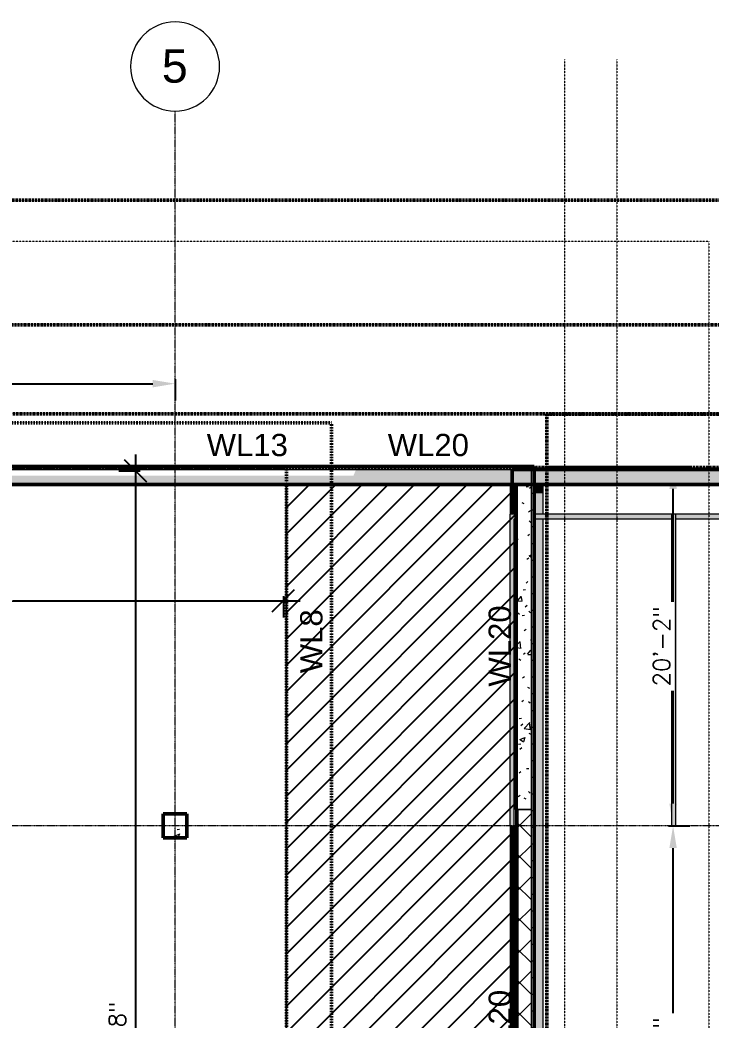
# Model space of a CAD drawing. Header units: inches. Extents: x -4294 to -464, y 9706 to 12390.
# Drawn here: x -2278 to -1812, y 11716 to 12390 of the extents above; entities that cross this region are included whole.
import ezdxf

# ---------------------------------------------------------------- set-up
doc = ezdxf.new("R2010")
doc.units = ezdxf.units.IN
doc.header["$MEASUREMENT"] = 0
for name, pattern in [('Aligning Line 1_8_', [0.25, 0.125, -0.125]), ('Dash 1_16_', [0.125, 0.0625, -0.0625]), ('Double Dash 3_8_', [1, 0.375, -0.125, 0.125, -0.125, 0.125, -0.125]), ('Grid Line 1_2_', [0.875, 0.5, -0.125, 0.125, -0.125])]:
    doc.linetypes.add(name, pattern=pattern)
for name, color, linetype, lineweight in [('0-1', 7, 'Continuous', 5), ('0-2', 133, 'Continuous', 70), ('0-3', 7, 'Continuous', 9), ('0-4', 147, 'Aligning Line 1_8_', 9), ('0-5', 165, 'Continuous', 5), ('A-ANNO-DIMS', 211, 'Continuous', 9), ('A-AREA-1', 133, 'Continuous', 70), ('A-FLOR-1', 10, 'Continuous', 13), ('A-GENM-1', 8, 'Continuous', 9), ('A-GENM-2', 53, 'Continuous', 9), ('A-WALL-3', 10, 'Continuous', 13), ('A-WALL-PATT-1', 7, 'Continuous', 9), ('A-WALL-PATT-2', 53, 'Continuous', 9), ('A-WALL-PATT-3', 8, 'Continuous', 9), ('A-WALL-PATT-4', 252, 'Continuous', 9), ('C-PROP-LINE', 91, 'Double Dash 3_8_', 50), ('C-PROP-LINE-1', 250, 'Double Dash 3_8_', 50), ('C-PROP-LINE-2', 91, 'Dash 1_16_', 50), ('G-ANNO-SYMB', 111, 'Aligning Line 1_8_', 9), ('G-ANNO-SYMB-1', 147, 'Aligning Line 1_8_', 9), ('S-COLS', 52, 'Continuous', 9), ('S-COLS-1', 250, 'Continuous', 50), ('S-FNDN-1', 253, 'Continuous', 50), ('S-FNDN-2', 9, 'Continuous', 13), ('S-FNDN-3', 254, 'Continuous', 5), ('S-FNDN-4', 250, 'Continuous', 50), ('S-FNDN-5', 10, 'Continuous', 13), ('S-GRID-1', 1, 'Grid Line 1_2_', 9), ('S-GRID-IDEN', 1, 'Continuous', 9), ('S-GRID-IDEN-1', 147, 'Continuous', 9)]:
    doc.layers.add(name, color=color, linetype=linetype, lineweight=lineweight)
doc.layers.add('LOAD_HATCH', color=8, linetype='Continuous')
doc.layers.add('loads', color=1, linetype='Continuous')
doc.styles.add('Arial', font='arial.ttf', dxfattribs={"height": 22.5})
doc.styles.add('Century Gothic', font='simplex.shx', dxfattribs={"height": 11.25})
doc.dimstyles.new('OD__1_8__Tol__', dxfattribs={"dimscale": 12, "dimtxt": 11.746893, "dimasz": 1.25, "dimexe": 0.9375, "dimexo": 0.625, "dimgap": 0.15625, "dimtad": 1, "dimdec": 3, "dimrnd": 0.125, "dimzin": 3, "dimdsep": 46, "dimlunit": 4, "dimtxsty": 'Century Gothic', "dimsah": 1, "dimcen": 0.09, "dimdle": 0.9375, "dimazin": 0, "dimtfac": 1, "dimtdec": 4, "dimtix": 1, "dimtmove": 0, "dimatfit": 3, "dimfxl": 1, "dimtvp": 1, "dimtfill": 1, "dimfrac": 2, "dimtolj": 1, "dimtzin": 0, "dimarcsym": 2})
pattern_1 = [(50, (0, 0), (34.4287, -3.01202), [3.6, -39.6]), (355, (0, 0), (-6.6596, 36.10481), [2.88, -31.68]), (100.451, (2.87, -0.25), (27.76876, 33.0931), [3.06, -33.655]), (46.184, (0, 9.6), (51.22752, -7.94535), [5.4, -59.4]), (96.636, (4.27, 8.94), (44.86319, 46.7577), [4.589, -50.482]), (351.184, (0, 9.6), (44.86417, 46.75745), [4.32, -47.52]), (21, (4.8, 7.2), (28.65176, -19.325734), [3.6, -39.6]), (326, (4.8, 7.2), (11.67934, 34.80662), [2.88, -31.68]), (71.451, (7.188, 5.59), (40.33096, 15.48132), [3.06, -33.655]), (37.5, (0, 0), (0.583112, 15.978979), [1.584, -29.712, 1.584, -30.576, -31.8]), (37.5, (0, 0), (0.583112, 15.978979), [-63.456, 1.584, -30.216]), (7.5, (0, 0), (12.62689, 18.932107), [1.584, -16.752, 1.584, -28.992, -12.12]), (7.5, (0, 0), (12.62689, 18.932107), [-48.912, 1.584, -10.536]), (327.5, (-10.704, 0), (25.622992, -1.082799), [1.584, -10.416, 1.584, -35.856, -49.68]), (327.5, (-10.704, 0), (25.622992, -1.082799), [-49.44, 1.584, -48.096]), (317.5, (-15.504, 0), (27.99243, 4.80496), [1.584, -14.016, 1.584, -23.28, -35.28]), (317.5, (-15.504, 0), (27.99243, 4.80496), [-40.464, 1.584, -33.696])]
pattern_2 = [(0, (0, 0), (0, 11.25), []), (90, (0, 0), (-11.25, 7e-16), [])]

# ---------------------------------------------------------------- blocks, each defined once
blk = doc.blocks.new('Parking_Stall_Multiple - STANDARD-1626801-FLOOR PLAN - BASEMENT')
at = {"layer": 'A-GENM-1'}
h = blk.add_hatch(color=256, dxfattribs=at)
h.paths.add_polyline_path([(210, -112), (106.5, -110.5), (3, -112), (25.84, -112)], flags=0)
h.paths.add_polyline_path([(0, -109), (0.08, -111.92), (0, -112), (3, -112), (1.5, -110.5)], flags=0)
h.paths.add_polyline_path([(210, -3), (210, 0), (0, 0), (0, -109), (3, -109), (3, -3), (190.48, -3)], flags=0)
h = blk.add_hatch(color=256, dxfattribs=at)
h.paths.add_polyline_path([(210, -221), (106.5, -219.5), (3, -221), (25.84, -221)], flags=0)
h.paths.add_polyline_path([(210, -109), (0, -109), (3, -112), (106.5, -110.5), (210, -112)], flags=0)
h.paths.add_polyline_path([(0, -112), (0.08, -111.92), (0, -109)], flags=0)
h.paths.add_polyline_path([(0, -218), (0.08, -220.92), (0, -221), (3, -221), (1.5, -219.5)], flags=0)
h.paths.add_polyline_path([(3, -132.25), (3, -112), (0, -112), (0, -218), (3, -218)], flags=0)
h = blk.add_hatch(color=256, dxfattribs=at)
h.paths.add_polyline_path([(210, -330), (106.5, -328.5), (3, -330), (25.84, -330)], flags=0)
h.paths.add_polyline_path([(210, -221), (210, -218), (0, -218), (3, -221), (106.5, -219.5)], flags=0)
h.paths.add_polyline_path([(3, -330), (0, -327), (0.08, -329.92), (0, -330)], flags=0)
h.paths.add_polyline_path([(0, -221), (0.08, -220.92), (0, -218)], flags=0)
h.paths.add_polyline_path([(3, -285.92), (3, -221), (0, -221), (0, -327), (3, -327)], flags=0)
h = blk.add_hatch(color=256, dxfattribs=at)
h.paths.add_polyline_path([(210, -439), (106.5, -437.5), (3, -439), (25.84, -439)], flags=0)
h.paths.add_polyline_path([(210, -327), (0, -327), (3, -330), (106.5, -328.5), (210, -330)], flags=0)
h.paths.add_polyline_path([(3, -439), (0, -436), (0.08, -438.92), (0, -439)], flags=0)
h.paths.add_polyline_path([(0, -330), (0.08, -329.92), (0, -327)], flags=0)
h.paths.add_polyline_path([(3, -392.2), (3, -330), (0, -330), (0, -436), (3, -436)], flags=0)
h = blk.add_hatch(color=256, dxfattribs=at)
h.paths.add_polyline_path([(210, -548), (210, -545), (3, -545), (2.96, -543.6), (0, -543.6), (0, -548), (25.84, -548)], flags=0)
h.paths.add_polyline_path([(210, -439), (210, -436), (0, -436), (3, -439), (106.5, -437.5)], flags=0)
h.paths.add_polyline_path([(0, -439), (0.08, -438.92), (0, -436)], flags=0)
h.paths.add_polyline_path([(3, -525.6), (3, -439), (0, -439), (0, -531.6), (3, -531.6), (3, -527.51)], flags=0)
at = {"layer": 'A-GENM-2'}
for p, q in [((210, 0), (0, 0)), ((0, 0), (0, -112)), ((210, -3), (210, 0)), ((3, -109), (3, -3)), ((3, -3), (210, -3)), ((210, -109), (0, -109)), ((0, -109), (0, -221)), ((0, -112), (210, -112)), ((210, -109), (3, -109)), ((3, -218), (3, -112)), ((3, -112), (210, -112)), ((210, -112), (210, -109)), ((210, -112), (210, -109)), ((210, -218), (0, -218)), ((0, -218), (0, -330)), ((0, -221), (210, -221)), ((210, -218), (3, -218)), ((3, -327), (3, -221)), ((3, -221), (210, -221)), ((210, -221), (210, -218)), ((210, -221), (210, -218)), ((210, -327), (0, -327)), ((0, -327), (0, -439)), ((0, -330), (210, -330)), ((210, -327), (3, -327)), ((3, -436), (3, -330)), ((3, -330), (210, -330)), ((210, -330), (210, -327)), ((210, -330), (210, -327)), ((210, -436), (0, -436)), ((0, -436), (0, -531.6)), ((210, -436), (3, -436)), ((210, -439), (210, -436)), ((210, -439), (210, -436)), ((0, -439), (210, -439)), ((3, -531.6), (3, -439)), ((3, -439), (210, -439)), ((0, -543.6), (0, -548)), ((3, -545), (3, -543.6)), ((210, -545), (3, -545)), ((210, -548), (210, -545)), ((0, -548), (210, -548))]:
    blk.add_line(p, q, dxfattribs=at)
blk = doc.blocks.new('CTR - 2nd Phase_rvt-1-FLOOR PLAN - BASEMENT')
at = {"layer": 'A-WALL-PATT-1'}
h = blk.add_hatch(dxfattribs=at)
h.set_pattern_fill('FP_1', color=256, style=0, pattern_type=2)
h.set_pattern_definition([(50, (0, 0), (34.4287, -3.01202), [3.6, -39.6]), (355, (0, 0), (-6.6596, 36.10481), [2.88, -31.68]), (100.451, (2.87, -0.25), (27.76876, 33.0931), [3.06, -33.655]), (46.184, (0, 9.6), (51.22752, -7.94535), [5.4, -59.4]), (96.636, (4.27, 8.94), (44.86319, 46.7577), [4.589, -50.482]), (351.184, (0, 9.6), (44.86417, 46.75745), [4.32, -47.52]), (21, (4.8, 7.2), (28.65176, -19.325734), [3.6, -39.6]), (326, (4.8, 7.2), (11.67934, 34.80662), [2.88, -31.68]), (71.451, (7.188, 5.59), (40.33096, 15.48132), [3.06, -33.655]), (37.5, (0, 0), (0.583112, 15.978979), [1.584, -29.712, 1.584, -30.576, -31.8]), (37.5, (0, 0), (0.583112, 15.978979), [-63.456, 1.584, -30.216]), (7.5, (0, 0), (12.62689, 18.932107), [1.584, -16.752, 1.584, -28.992, -12.12]), (7.5, (0, 0), (12.62689, 18.932107), [-48.912, 1.584, -10.536]), (327.5, (-10.704, 0), (25.622992, -1.082799), [1.584, -10.416, 1.584, -35.856, -49.68]), (327.5, (-10.704, 0), (25.622992, -1.082799), [-49.44, 1.584, -48.096]), (317.5, (-15.504, 0), (27.99243, 4.80496), [1.584, -14.016, 1.584, -23.28, -35.28]), (317.5, (-15.504, 0), (27.99243, 4.80496), [-40.464, 1.584, -33.696])])
h.paths.add_polyline_path([(-1943.14, 12077.19), (-626.72, 12077.19), (-626.72, 12087.19), (-1933.32, 12087.19), (-1943.32, 12077.19)], flags=0)
at = {"layer": 'A-AREA-1'}
for p, q in [((-1946.22, 12077.19), (-1946.22, 12057.06)), ((-1946.22, 12077.19), (-1946.22, 12057.06)), ((-1946.22, 11847.06), (-1946.22, 11571.06)), ((-1946.22, 11847.06), (-1946.22, 11571.06))]:
    blk.add_line(p, q, dxfattribs=at)
at = {"layer": 'S-FNDN-1'}
for p, q in [((-626.72, 12087.19), (-1946.22, 12087.19)), ((-1946.22, 12087.19), (-1946.22, 12077.19)), ((-1946.22, 12077.19), (-636.72, 12077.19))]:
    blk.add_line(p, q, dxfattribs=at)
at = {"layer": '0-2', "rotation": 270.0000000000018}
blk.add_blockref('Parking_Stall_Multiple - STANDARD-1626801-FLOOR PLAN - BASEMENT', (-1399.72, 12057.06), dxfattribs=at)
blk = doc.blocks.new('CTR - 1st Phase - Unit Layouts_rvt-1-FLOOR PLAN - BASEMENT')
at = {"layer": 'G-ANNO-SYMB-1'}
for q in [(-4009.53, 12240.75), (-1813.52, 9846.28)]:
    blk.add_line((-1813.52, 12240.75), q, dxfattribs=at)
blk = doc.blocks.new('CTR - 1st Phase -Stairs _ Elevators_rvt-1-FLOOR PLAN - BASEMENT')
at = {"layer": 'G-ANNO-SYMB-1'}
blk.add_line((-1910.96, 12363.37), (-1910.96, 9706.24), dxfattribs=at)
blk = doc.blocks.new('Family - ___-1869111-FLOOR PLAN - BASEMENT')
at = {"layer": 'C-PROP-LINE'}
for p, q in [((-1922.72, 11241.39), (-1922.72, 12124.59)), ((-1922.72, 12124.59), (-770.72, 12124.59))]:
    blk.add_line(p, q, dxfattribs=at)
blk = doc.blocks.new('Family - ___-1870007-FLOOR PLAN - BASEMENT')
at = {"layer": 'C-PROP-LINE-2'}
for p, q in [((-2067.92, 12118.59), (-2522.72, 12118.59)), ((-2067.92, 11247.39), (-2067.92, 12118.59))]:
    blk.add_line(p, q, dxfattribs=at)
blk = doc.blocks.new('Family - ___-1870574-FLOOR PLAN - BASEMENT')
at = {"layer": 'C-PROP-LINE-2'}
for p, q in [((-2098.26, 12088.59), (-3831.16, 12088.59)), ((-2098.26, 11277.29), (-2098.26, 12088.59))]:
    blk.add_line(p, q, dxfattribs=at)
blk = doc.blocks.new('DIMBLOCK6-FLOOR PLAN - BASEMENT')
at = {"layer": 'A-ANNO-DIMS', "color": 0, "lineweight": -2}
for p, q in [((-1840.78, 11847.19), (-1826.42, 11847.19)), ((-1837.67, 11550.19), (-1837.67, 11832.19)), ((-1840.78, 11535.19), (-1826.42, 11535.19))]:
    blk.add_line(p, q, dxfattribs=at)
at = {"layer": 'A-ANNO-DIMS', "color": 0}
for points in [[(-1835.17, 11832.19), (-1840.17, 11832.19), (-1837.67, 11847.19)], [(-1840.17, 11550.19), (-1835.17, 11550.19), (-1837.67, 11535.19)]]:
    blk.add_solid(points, dxfattribs=at)
at = {"layer": 'Defpoints', "color": 0}
for p in [(-1848.28, 11847.19), (-1837.67, 11847.19), (-1848.28, 11535.19)]:
    blk.add_point(p, dxfattribs=at)
at = {"layer": 'A-ANNO-DIMS', "color": 0, "insert": (-1845.45, 11691.19), "char_height": 11.25, "attachment_point": 5, "rotation": 90, "style": 'Century Gothic', "bg_fill": 3, "box_fill_scale": 1.25, "bg_fill_color": 257, "bg_fill_transparency": 0}
blk.add_mtext('\\A1;26\'-0"', dxfattribs=at)
blk = doc.blocks.new('DIMBLOCK7-FLOOR PLAN - BASEMENT')
at = {"layer": 'A-ANNO-DIMS', "color": 0, "lineweight": -2}
for p, q in [((-1923.82, 12089.19), (-1826.42, 12089.19)), ((-1837.67, 11862.19), (-1837.67, 12074.19)), ((-1840.78, 11847.19), (-1826.42, 11847.19))]:
    blk.add_line(p, q, dxfattribs=at)
at = {"layer": 'A-ANNO-DIMS', "color": 0}
for points in [[(-1835.17, 12074.19), (-1840.17, 12074.19), (-1837.67, 12089.19)], [(-1840.17, 11862.19), (-1835.17, 11862.19), (-1837.67, 11847.19)]]:
    blk.add_solid(points, dxfattribs=at)
at = {"layer": 'Defpoints', "color": 0}
for p in [(-1931.32, 12089.19), (-1837.67, 12089.19), (-1848.28, 11847.19)]:
    blk.add_point(p, dxfattribs=at)
at = {"layer": 'A-ANNO-DIMS', "color": 0, "insert": (-1845.45, 11968.19), "char_height": 11.25, "attachment_point": 5, "rotation": 90, "style": 'Century Gothic', "bg_fill": 3, "box_fill_scale": 1.25, "bg_fill_color": 257, "bg_fill_transparency": 0}
blk.add_mtext('\\A1;20\'-2"', dxfattribs=at)
blk = doc.blocks.new('DIMBLOCK18-FLOOR PLAN - BASEMENT')
at = {"layer": 'A-ANNO-DIMS', "color": 0, "lineweight": -2}
for p, q in [((-2500.32, 12148.19), (-2500.32, 12133.83)), ((-2173.32, 12148.19), (-2173.32, 12133.83)), ((-2485.32, 12145.08), (-2188.32, 12145.08))]:
    blk.add_line(p, q, dxfattribs=at)
at = {"layer": 'A-ANNO-DIMS', "color": 0}
for points in [[(-2485.32, 12147.58), (-2485.32, 12142.58), (-2500.32, 12145.08)], [(-2188.32, 12142.58), (-2188.32, 12147.58), (-2173.32, 12145.08)]]:
    blk.add_solid(points, dxfattribs=at)
at = {"layer": 'Defpoints', "color": 0}
for p in [(-2500.32, 12155.69), (-2173.32, 12155.69), (-2173.32, 12145.08)]:
    blk.add_point(p, dxfattribs=at)
at = {"layer": 'A-ANNO-DIMS', "color": 0, "insert": (-2336.82, 12152.86), "char_height": 11.25, "attachment_point": 5, "style": 'Century Gothic', "bg_fill": 3, "box_fill_scale": 1.25, "bg_fill_color": 257, "bg_fill_transparency": 0}
blk.add_mtext('\\A1;27\'-3"', dxfattribs=at)
blk = doc.blocks.new('Concrete-Rectangular-Column - ONE-V3-FLOOR PLAN - BASEMENT')
at = {"layer": 'S-COLS'}
h = blk.add_hatch(dxfattribs=at)
h.set_pattern_fill('FP_6', color=256, style=0, pattern_type=2)
h.set_pattern_definition([(50, (2173.324, -11847.19), (34.4287, -3.01202), [3.6, -39.6]), (355, (2173.324, -11847.19), (-6.6596, 36.10481), [2.88, -31.68]), (100.451, (2176.193, -11847.44), (27.76876, 33.0931), [3.06, -33.655]), (46.184, (2173.324, -11837.59), (51.22752, -7.94535), [5.4, -59.4]), (96.636, (2177.593, -11838.25), (44.86319, 46.7577), [4.589, -50.482]), (351.184, (2173.324, -11837.59), (44.86417, 46.75745), [4.32, -47.52]), (21, (2178.124, -11839.99), (28.65176, -19.325734), [3.6, -39.6]), (326, (2178.124, -11839.99), (11.67934, 34.80662), [2.88, -31.68]), (71.451, (2180.51, -11841.6), (40.33096, 15.48132), [3.06, -33.655]), (37.5, (2173.324, -11847.189), (0.583112, 15.978979), [1.584, -29.712, 1.584, -30.576, -31.8]), (37.5, (2173.324, -11847.189), (0.583112, 15.978979), [-63.456, 1.584, -30.216]), (7.5, (2173.324, -11847.189), (12.62689, 18.932107), [1.584, -16.752, 1.584, -28.992, -12.12]), (7.5, (2173.324, -11847.189), (12.62689, 18.932107), [-48.912, 1.584, -10.536]), (327.5, (2162.62, -11847.189), (25.622992, -1.082799), [1.584, -10.416, 1.584, -35.856, -49.68]), (327.5, (2162.62, -11847.189), (25.622992, -1.082799), [-49.44, 1.584, -48.096]), (317.5, (2157.82, -11847.19), (27.99243, 4.80496), [1.584, -14.016, 1.584, -23.28, -35.28]), (317.5, (2157.82, -11847.19), (27.99243, 4.80496), [-40.464, 1.584, -33.696])])
h.paths.add_polyline_path([(6.5, -8), (8, -8), (8, 8), (-8, 8), (-8, -8), (-6.5, -8)], flags=0)
at = {"layer": 'S-COLS-1'}
for p, q in [((8, 8), (-8, 8)), ((-8, 8), (-8, -8)), ((8, -8), (8, 8)), ((-8, -8), (8, -8))]:
    blk.add_line(p, q, dxfattribs=at)
blk = doc.blocks.new('Family - ___-1878357-FLOOR PLAN - BASEMENT')
at = {"layer": 'C-PROP-LINE-1'}
for p, q in [((-3989.61, 12268.69), (-629.56, 12268.69)), ((-3929.52, 12184.69), (-712.51, 12184.69)), ((-3869.45, 12124.69), (-747.76, 12124.69))]:
    blk.add_line(p, q, dxfattribs=at)
blk = doc.blocks.new('Family - ___-1878392-FLOOR PLAN - BASEMENT')
at = {"layer": 'C-PROP-LINE-1'}
blk.add_line((-3833.41, 12088.69), (-613.69, 12088.69), dxfattribs=at)
blk = doc.blocks.new('Grid - Grid Head - Circle-50561-FLOOR PLAN - BASEMENT')
at = {"layer": 'S-GRID-IDEN-1'}
for start, end in [(360, 180), (180, 360)]:
    blk.add_arc((0, 0), 0.25, start, end, dxfattribs=at)
blk = doc.blocks.new('Family - ___-1870007-FLOOR PLAN - 1ST FLOOR')
at = {"layer": 'C-PROP-LINE-2'}
for p, q in [((-2067.92, 12118.59), (-2522.72, 12118.59)), ((-2067.92, 11247.39), (-2067.92, 12118.59))]:
    blk.add_line(p, q, dxfattribs=at)
blk = doc.blocks.new('Family - ___-1870574-FLOOR PLAN - 1ST FLOOR')
at = {"layer": 'C-PROP-LINE-2'}
for p, q in [((-2098.26, 12088.59), (-3831.16, 12088.59)), ((-2098.26, 11277.29), (-2098.26, 12088.59))]:
    blk.add_line(p, q, dxfattribs=at)
blk = doc.blocks.new('_Oblique')
at = {"color": 0, "linetype": 'ByBlock', "lineweight": -2}
blk.add_line((-0.5, -0.5), (0.5, 0.5), dxfattribs=at)
blk = doc.blocks.new('*D184')
at = {"layer": 'A-ANNO-DIMS', "color": 0, "lineweight": -2}
for p, q in [((-2199.88, 12097.44), (-2199.88, 11268.54)), ((-2196.77, 12086.19), (-2211.13, 12086.19)), ((-2196.77, 11279.79), (-2211.13, 11279.79))]:
    blk.add_line(p, q, dxfattribs=at)
at = {"layer": 'Defpoints', "color": 0}
for p in [(-2189.27, 12086.19), (-2199.88, 11279.79), (-2189.27, 11279.79)]:
    blk.add_point(p, dxfattribs=at)
at = {"layer": 'A-ANNO-DIMS', "color": 0, "lineweight": -2, "xscale": 15, "yscale": 15, "zscale": 15}
for p, rotation in [((-2199.88, 12086.19), 89.99999999999991), ((-2199.88, 11279.79), 269.9999999999999)]:
    blk.add_blockref('_Oblique', p, dxfattribs=dict(at, rotation=rotation))
at = {"layer": 'A-ANNO-DIMS', "color": 0, "insert": (-2210.32, 11682.99), "char_height": 11.25, "attachment_point": 5, "rotation": 90, "style": 'Century Gothic', "bg_fill": 3, "box_fill_scale": 1.25, "bg_fill_color": 257, "bg_fill_transparency": 0}
blk.add_mtext('\\A1;67\'-2 3/8"', dxfattribs=at)
blk = doc.blocks.new('*D202')
at = {"layer": 'A-ANNO-DIMS', "color": 0, "lineweight": -2}
for p, q in [((-2535.57, 11998.88), (-2089.07, 11998.88)), ((-2524.32, 12001.99), (-2524.32, 11987.63)), ((-2100.32, 12001.99), (-2100.32, 11987.63))]:
    blk.add_line(p, q, dxfattribs=at)
at = {"layer": 'Defpoints', "color": 0}
for p in [(-2524.32, 12009.49), (-2100.32, 12009.49), (-2100.32, 11998.88)]:
    blk.add_point(p, dxfattribs=at)
at = {"layer": 'A-ANNO-DIMS', "color": 0, "lineweight": -2, "xscale": 15, "yscale": 15, "zscale": 15, "rotation": 180}
blk.add_blockref('_Oblique', (-2524.32, 11998.88), dxfattribs=at)
at = {"layer": 'A-ANNO-DIMS', "color": 0, "lineweight": -2, "xscale": 15, "yscale": 15, "zscale": 15}
blk.add_blockref('_Oblique', (-2100.32, 11998.88), dxfattribs=at)
at = {"layer": 'A-ANNO-DIMS', "color": 0, "insert": (-2312.32, 12007.46), "char_height": 11.25, "attachment_point": 5, "style": 'Century Gothic', "bg_fill": 3, "box_fill_scale": 1.25, "bg_fill_color": 257, "bg_fill_transparency": 0}
blk.add_mtext('\\A1;35\'-4"', dxfattribs=at)
blk = doc.blocks.new('zw$4457')
at = {"layer": 'G-ANNO-SYMB'}
for p, q in [((1949.7674, 244.7686), (1949.7674, -2412.3491)), ((1985.2254, 244.7686), (1985.2254, -2412.3491))]:
    blk.add_line(p, q, dxfattribs=at)
at = {"layer": 'C-PROP-LINE-2'}
for name in ['Family - ___-1870007-FLOOR PLAN - 1ST FLOOR', 'Family - ___-1870574-FLOOR PLAN - 1ST FLOOR']:
    blk.add_blockref(name, (3860.7237, -12118.5894), dxfattribs=at)
at = {"layer": 'A-ANNO-DIMS'}
dim = blk.add_linear_dim(base=(1660.8458, -838.8), p1=(1671.4524, -32.4), p2=(1671.4524, -838.8), angle=90, dimstyle='OD__1_8__Tol__', override={"dimpost": '<>', "dimfxl": 806.4}, dxfattribs=at)
dim.commit()
dim.dimension.update_dxf_attribs({"geometry": '*D184', "text_midpoint": (1650.3994, -435.6), "insert": (3860.7237, -12118.5894)})
dim = blk.add_linear_dim(base=(1760.4, -119.7053), p1=(1336.4, -109.0987), p2=(1760.4, -109.0987), dimstyle='OD__1_8__Tol__', override={"dimpost": '<>', "dimfxl": 424}, dxfattribs=at)
dim.commit()
dim.dimension.update_dxf_attribs({"geometry": '*D202', "text_midpoint": (1548.4, -111.1338), "insert": (3860.7237, -12118.5894)})

msp = doc.modelspace()

# ---------------------------------------------------------------- hatches: boundary and pattern name
at = {"layer": 'A-WALL-PATT-2'}
h = msp.add_hatch(dxfattribs=at)
h.set_pattern_fill('FP_31', color=256, style=0, pattern_type=2)
h.set_pattern_definition(pattern_2)
h.paths.add_polyline_path([(-1931.3237, 11858.1894), (-1931.3237, 12077.1894), (-1933.3237, 12077.1894), (-1933.3237, 11858.1894)], flags=0)
h = msp.add_hatch(dxfattribs=at)
h.set_pattern_fill('FP_31', color=256, style=0, pattern_type=2)
h.set_pattern_definition(pattern_2)
h.paths.add_polyline_path([(-1931.3237, 11570.1894), (-1931.3237, 11858.1894), (-1933.3237, 11858.1894), (-1933.3237, 11570.1894)], flags=0)
at = {"layer": 'A-WALL-PATT-3'}
h = msp.add_hatch(dxfattribs=at)
h.set_pattern_fill('FP_1', color=256, style=0, pattern_type=2)
h.set_pattern_definition(pattern_1)
h.paths.add_polyline_path([(-2048.3582, 12077.1894), (-1943.3237, 12077.1894), (-1933.3237, 12087.1894), (-2051.3526, 12087.1894), (-2053.0419, 12083.1892), (-2342.0676, 12083.1892), (-2341.0012, 12087.1894), (-2487.9554, 12087.1894), (-2492.0881, 12083.1892), (-2497.3505, 12087.1894), (-2729.711, 12087.1894), (-2730.2953, 12083.1892), (-2976.861, 12083.1892), (-2974.2291, 12087.1894), (-3067.8375, 12087.1894), (-3071.8723, 12083.2051), (-3071.6209, 12087.1894), (-3163.3079, 12087.1894), (-3162.2021, 12083.1892), (-3270.9313, 12083.1892), (-3269.6655, 12087.1894), (-3389.277, 12087.1894), (-3387.9331, 12083.1892), (-3564.8456, 12083.1892), (-3566.8073, 12087.1894), (-3819.3237, 12087.1894), (-3819.3237, 12077.1894), (-2050.9324, 12077.1894)], flags=0)
h = msp.add_hatch(dxfattribs=at)
h.set_pattern_fill('FP_1', color=256, style=0, pattern_type=2)
h.set_pattern_definition(pattern_1)
h.paths.add_polyline_path([(-1943.1362, 11858.1894), (-1933.3237, 11858.1894), (-1933.3237, 12077.1894), (-1943.3237, 12077.1894), (-1943.3237, 11858.1894)], flags=0)
at = {"layer": 'A-WALL-PATT-4'}
h = msp.add_hatch(dxfattribs=at)
h.set_pattern_fill('FP_32', color=256, style=0, pattern_type=2)
h.set_pattern_definition([(45, (0, 0), (-10.606602, 10.606602), []), (135, (0, 0), (-10.606602, -10.606602), [])])
h.paths.add_polyline_path([(-1933.3237, 11570.1894), (-1933.3237, 11858.1894), (-1942.9487, 11858.1894), (-1942.9487, 11570.1894), (-1938.3237, 11570.1894)], flags=0)
at = {"layer": 'S-FNDN-2'}
msp.add_hatch(color=256, dxfattribs=at).paths.add_polyline_path([(-1925.3237, 12071.1894), (-1925.3237, 12077.1894), (-1931.3237, 12077.1894), (-1931.3237, 12071.1894)], flags=0)
at = {"layer": 'S-FNDN-3'}
h = msp.add_hatch(color=256, dxfattribs=at)
h.paths.add_polyline_path([(-1925.3237, 11858.1894), (-1925.3237, 12054.0644), (-1931.3237, 12054.0644), (-1931.3237, 11858.1894)], flags=0)
h.paths.add_polyline_path([(-1926.9029, 12057.0644), (-1925.3237, 12057.0644), (-1925.3237, 12071.1894), (-1931.3237, 12071.1894), (-1931.3237, 12057.0644)], flags=0)
h = msp.add_hatch(color=256, dxfattribs=at)
h.paths.add_polyline_path([(-1925.1362, 11570.1894), (-1925.1362, 11858.1894), (-1931.3237, 11858.1894), (-1931.3237, 11570.1894), (-1925.3237, 11570.1894)], flags=0)
h.paths.add_polyline_path([(-1943.1362, 11570.1894), (-1942.9487, 11570.1894), (-1942.9487, 11858.1894), (-1943.1362, 11858.1894), (-1943.1362, 11699.0788)], flags=0)

# ---------------------------------------------------------------- linework, layer by layer
at = {"layer": 'A-FLOR-1'}
msp.add_line((-1943.1362, 11570.1894), (-1943.1362, 11858.1894), dxfattribs=at)
at = {"layer": 'A-WALL-3'}
for p, q in [((-3819.3237, 12087.1894), (-1933.3237, 12087.1894)), ((-1933.3237, 12087.1894), (-1933.3237, 12077.1894)), ((-1933.3237, 12077.1894), (-1933.3237, 11858.1894)), ((-1942.9487, 11858.1894), (-1933.3237, 11858.1894)), ((-1933.3237, 11858.1894), (-1942.9487, 11858.1894)), ((-1933.3237, 11858.1894), (-1933.3237, 11570.1894))]:
    msp.add_line(p, q, dxfattribs=at)
at = {"layer": 'G-ANNO-SYMB'}
for p, q in [((-1910.9564, 12363.3688), (-1910.9564, 9706.2403)), ((-1875.4984, 12363.3688), (-1875.4984, 9706.2403))]:
    msp.add_line(p, q, dxfattribs=at)
at = {"layer": 'G-ANNO-SYMB-1'}
msp.add_line((-1910.9564, 12363.3688), (-1910.9564, 9706.2403), dxfattribs=at)
at = {"layer": 'S-FNDN-4'}
for p, q in [((-1931.3237, 12089.1894), (-3819.3237, 12089.1894)), ((-1931.3237, 12087.1894), (-1931.3237, 12089.1894)), ((-1931.3237, 12077.1894), (-1931.3237, 12087.1894)), ((-3819.3237, 12077.1894), (-1943.3237, 12077.1894)), ((-1943.3237, 12077.1894), (-1943.3237, 11858.1894)), ((-1931.3237, 11858.1894), (-1931.3237, 12077.1894)), ((-1943.3237, 11858.1894), (-1942.9487, 11858.1894)), ((-1942.9487, 11858.1894), (-1942.9487, 11570.1894)), ((-1931.3237, 11570.1894), (-1931.3237, 11858.1894))]:
    msp.add_line(p, q, dxfattribs=at)
at = {"layer": 'S-FNDN-5'}
for p, q in [((-1925.3237, 12071.1894), (-1925.3237, 12077.1894)), ((-1925.3237, 12057.0644), (-1925.3237, 12071.1894)), ((-1925.3237, 11858.1894), (-1925.3237, 12054.0644)), ((-1925.3237, 11858.1894), (-1925.1362, 11858.1894)), ((-1925.1362, 11570.1894), (-1925.1362, 11858.1894))]:
    msp.add_line(p, q, dxfattribs=at)
at = {"layer": 'S-GRID-1'}
for p, q in [((-2173.3237, 9836.1797), (-2173.3237, 12328.7371)), ((-464.451, 11847.1894), (-4232.1914, 11847.1894))]:
    msp.add_line(p, q, dxfattribs=at)

# ---------------------------------------------------------------- block references
at = {"layer": '0-1'}
for name in ['CTR - 1st Phase -Stairs _ Elevators_rvt-1-FLOOR PLAN - BASEMENT', 'CTR - 1st Phase - Unit Layouts_rvt-1-FLOOR PLAN - BASEMENT', 'CTR - 2nd Phase_rvt-1-FLOOR PLAN - BASEMENT']:
    msp.add_blockref(name, (0, 0), dxfattribs=at)
at = {"layer": '0-3'}
msp.add_blockref('Concrete-Rectangular-Column - ONE-V3-FLOOR PLAN - BASEMENT', (-2173.3237, 11847.1894), dxfattribs=at)
at = {"layer": '0-4'}
for name in ['Family - ___-1878357-FLOOR PLAN - BASEMENT', 'Family - ___-1878392-FLOOR PLAN - BASEMENT']:
    msp.add_blockref(name, (0, 0), dxfattribs=at)
at = {"layer": '0-5', "xscale": 120, "yscale": 120, "zscale": 120}
msp.add_blockref('Grid - Grid Head - Circle-50561-FLOOR PLAN - BASEMENT', (-2173.3237, 12358.7371), dxfattribs=at)
at = {"layer": 'C-PROP-LINE'}
msp.add_blockref('Family - ___-1869111-FLOOR PLAN - BASEMENT', (0, 0), dxfattribs=at)
at = {"layer": 'C-PROP-LINE-2'}
for name in ['Family - ___-1870007-FLOOR PLAN - BASEMENT', 'Family - ___-1870574-FLOOR PLAN - BASEMENT']:
    msp.add_blockref(name, (0, 0), dxfattribs=at)

# ---------------------------------------------------------------- texts
at = {"layer": 'S-GRID-IDEN', "insert": (-2182.235, 12370.347), "char_height": 22.5, "width": 21.21, "attachment_point": 1, "style": 'Arial'}
msp.add_mtext('5', dxfattribs=at)

# ---------------------------------------------------------------- next in the draw order: dimensions: what is measured, and where the dimension line sits
at = {"layer": 'A-ANNO-DIMS'}
dim = msp.add_linear_dim(base=(-2173.3237, 12145.0808), p1=(-2500.3237, 12155.6874), p2=(-2173.3237, 12155.6874), dimstyle='OD__1_8__Tol__', override={"dimpost": '<>', "dimfxl": 327}, dxfattribs=at)
dim.commit()
dim.dimension.update_dxf_attribs({"geometry": 'DIMBLOCK18-FLOOR PLAN - BASEMENT', "text_midpoint": (-2336.8237, 12152.8637)})
dim = msp.add_linear_dim(base=(-1837.67, 11847.1894), p1=(-1848.2766, 11535.1894), p2=(-1848.2766, 11847.1894), angle=90, dimstyle='OD__1_8__Tol__', override={"dimpost": '<>', "dimfxl": 312}, dxfattribs=at)
dim.commit()
dim.dimension.update_dxf_attribs({"geometry": 'DIMBLOCK6-FLOOR PLAN - BASEMENT', "text_midpoint": (-1845.4529, 11691.1894)})

# ---------------------------------------------------------------- next in the draw order: dimensions: what is measured, and where the dimension line sits
dim = msp.add_linear_dim(base=(-1837.67, 12089.1894), p1=(-1848.2766, 11847.1894), p2=(-1931.3237, 12089.1894), angle=90, dimstyle='OD__1_8__Tol__', override={"dimpost": '<>', "dimfxl": 255.853148}, dxfattribs=at)
dim.commit()
dim.dimension.update_dxf_attribs({"geometry": 'DIMBLOCK7-FLOOR PLAN - BASEMENT', "text_midpoint": (-1845.4529, 11968.1894)})

# ---------------------------------------------------------------- next in the draw order: block references
msp.add_blockref('zw$4457', (-3860.7237, 12118.5894))

# ---------------------------------------------------------------- next in the draw order: hatches: boundary and pattern name
at = {"layer": 'LOAD_HATCH'}
h = msp.add_hatch(dxfattribs=at)
h.set_pattern_fill('ANSI31', color=256, scale=100, style=0)
h.paths.add_polyline_path([(-3819.3237, 9901.1894), (-3819.3237, 10010.0894), (-2098.262, 10010.0894), (-2098.262, 10821.4894), (-3401.0487, 10821.4894), (-3400.0487, 11277.2894), (-2098.262, 11277.2894), (-2098.262, 12077.1894), (-1943.3237, 12077.1894), (-1943.3237, 9901.1894)])

# ---------------------------------------------------------------- next in the draw order: linework, layer by layer
msp.add_lwpolyline([(-3400.0487, 11277.2894), (-2098.262, 11277.2894), (-2098.262, 12077.1894), (-1943.3237, 12077.1894), (-1943.3237, 9901.1894), (-3819.3237, 9901.1894), (-3819.3237, 10010.0894), (-2098.262, 10010.0894), (-2098.262, 10821.4894), (-3401.0487, 10821.4894)], close=True, dxfattribs=at)

# ---------------------------------------------------------------- next in the draw order: texts
at = {"layer": 'loads', "char_height": 15, "width": 29.92125, "attachment_point": 1, "style": 'Arial'}
for s, insert in [('WL13', (-2152, 12111.266)), ('WL20', (-2030, 12111.266))]:
    msp.add_mtext(s, dxfattribs=dict(at, insert=insert))
at = {"layer": 'loads', "char_height": 15, "width": 29.92125, "attachment_point": 1, "rotation": 90, "style": 'Arial'}
for s, insert in [('WL8', (-2089, 11950)), ('WL20', (-1962, 11941)), ('WL20', (-1962, 11682))]:
    msp.add_mtext(s, dxfattribs=dict(at, insert=insert))

doc.saveas('drawing.dxf')
